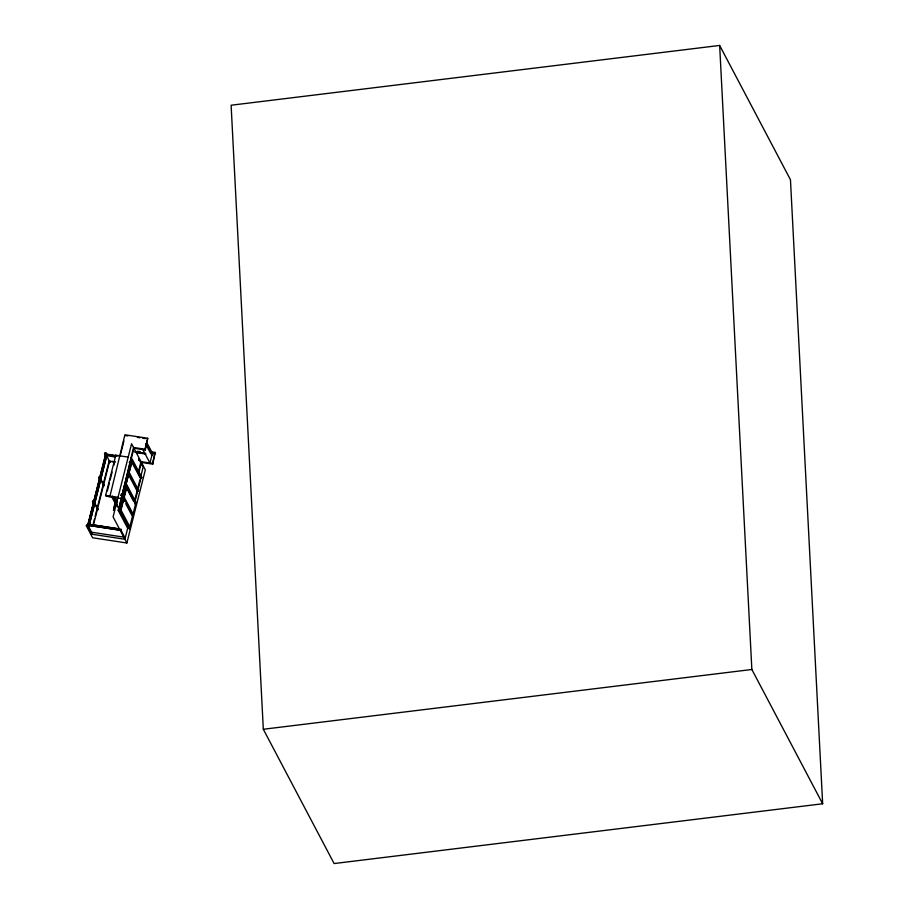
<?xml version="1.0" encoding="UTF-8"?>
<svg xmlns="http://www.w3.org/2000/svg" width="909" height="909" viewBox="0 0 909 909"><rect width="100%" height="100%" fill="white"/><g stroke="black" fill="none" stroke-linecap="round" stroke-linejoin="round"><path stroke-width="1.36" d="M126.862 542.991L113.091 516.88L131.578 443.762L145.338 469.873L126.862 542.991L92.638 537.776L86.344 525.834L86.628 524.743L120.84 529.958L124.703 537.276L91.616 532.231M93.729 503.87L92.491 501.518L93.775 501.143M99.785 479.918L98.683 477.032L99.82 477.202L104.149 485.406L102.876 485.781M106.41 457.329L104.546 453.807L104.83 452.716L105.967 452.887L107.205 455.227M87.764 524.913L92.093 533.117L91.809 534.219L87.491 526.016L105.967 452.887M105.921 454.432L88.003 525.357L121.079 530.402L121.352 529.311M93.07 524.561L94.434 519.153M95.127 516.437L97.172 508.313M97.865 505.609L109.16 460.92M93.343 525.413L109.546 461.295L115.057 462.136M96.82 509.733L98.092 509.358L94.388 502.325M108.875 462.022L110.023 462.192L110.296 461.09M118.5 509.29L120.783 509.642L130.226 527.55L129.942 528.64L127.669 528.288L118.227 510.392L133.93 448.239L145.338 449.978L144.951 449.228L133.543 447.489L121.227 498.507L106.023 496.189L105.626 495.439L115.795 455.227L128.237 457.125M107.376 490.826L109.41 482.781M110.08 480.1L112.114 472.055M113.807 465.351L114.829 461.329M120.136 455.943L123.919 440.967M115.136 501.575L113.489 510.358L114.852 504.995M118.806 509.472L124.419 485.895L126.703 486.235L136.134 504.143L134.998 503.972M125.272 483.883L130.885 460.295L132.021 460.477L141.463 478.373L140.327 478.202L131.51 461.488M126.874 479.884L128.942 471.726M129.623 468.999L131.691 460.829L140.895 478.293L135.043 501.427M131.157 459.204L132.305 459.375L119.363 510.563L128.805 528.47L129.078 527.368L130.226 527.55M120.511 509.733L122.579 501.575M123.272 498.848L125.328 490.678M129.942 528.64L120.511 510.733L126.976 485.145L124.931 485.247M126.93 486.69L120.738 511.188L118.465 510.835M138.941 459.34L138.657 460.443M138.248 472.612L141.009 461.658L152.417 463.397L152.814 464.147L141.406 462.408L138.657 473.282M144.951 449.228L147.724 438.263L124.908 434.775L109.819 496.768M145.338 449.978L147.724 438.263M127.976 527.072L124.897 539.264L90.673 534.038L90.945 532.947L92.093 533.117M134.816 499.995L139.906 479.85M143.372 466.135L140.6 477.111L141.747 477.282L141.463 478.373M137.089 490.996L138.236 491.178L138.509 490.076L129.067 472.169L127.93 471.998M125.749 503.734L132.044 515.676L133.18 515.846L133.453 514.744L124.022 496.848L122.874 496.666M136.134 504.143L136.418 503.052L126.976 485.145M152.121 454.432L149.951 463.022L142.872 449.591M151.417 454.898L152.553 455.068L152.826 453.977L147.042 442.99M152.417 463.397L155.189 452.432L151.167 451.818M152.814 464.147L155.189 452.432M719.655 45.45L231.113 105.228L263.315 729.268L334.114 863.55L822.656 803.772L790.455 179.732L719.655 45.45L751.857 669.49L822.656 803.772M263.315 729.268L751.857 669.49M125.294 435.525L127.987 435.934M137.373 437.365L140.066 437.774M142.747 438.183L145.429 438.592M152.905 452.773L155.587 453.182M137.509 451.228L140.304 451.648M151.689 453.796L152.826 453.977M135.623 451.921L145.247 453.386M134.441 451.898L145.599 453.591M136.077 452.557L145.838 454.046M104.546 453.807L118.09 455.875M115.579 455.909L105.853 454.295L87.934 525.232L121.011 530.277M115.295 457L105.649 455.534M131.123 460.749L132.26 460.92L125.84 484.974M129.192 462.317L130.328 462.488M111.887 461.34L114.625 461.761M127.646 473.1L128.794 473.271L138.236 491.178M98.547 477.577L99.683 477.748L104.012 485.951M137.373 489.906L138.509 490.076M103.012 485.236L104.149 485.406M121.147 494.132L122.295 494.303M120.874 495.223L122.011 495.394M120.829 495.405L121.965 495.575M122.601 497.768L123.738 497.939L133.18 515.846M105.626 495.439L118.295 497.371M135.271 502.87L136.418 503.052M92.491 501.518L93.627 501.7L97.956 509.904M118.227 510.392L120.511 510.733M96.956 509.176L98.092 509.358M132.316 514.574L133.453 514.744M119.908 528.97L88.207 524.129L119.977 529.095M86.344 525.834L87.491 526.016M146.758 444.081L152.553 455.068M145.622 443.91L150.769 453.671M138.77 459.034L142.622 466.34M132.305 459.375L141.747 477.282M130.998 457.545L131.396 458.284M138.475 471.714L138.861 472.464M129.544 476.68L136.464 489.803M115.795 455.227L116.182 455.966M126.362 486.599L135.566 504.063L129.373 528.549L120.17 511.097M126.817 488.451L133.737 501.586M105.694 453.989L110.023 462.192M123.226 498.961L124.488 501.348M116.182 499.189L117.466 501.632M113.966 496.621L117.193 502.722M112.83 496.45L116.693 503.768M112.466 496.189L116.966 504.734M114.17 499.802L116.75 504.677M116.329 504.086L118.954 509.063M111.966 497.234L116.477 505.779M119.136 510.483L121.647 515.255M126.056 523.618L127.942 527.197M92.627 500.973L93.866 503.325M107.001 454.477L89.139 525.538L107.001 454.477"/></g></svg>
